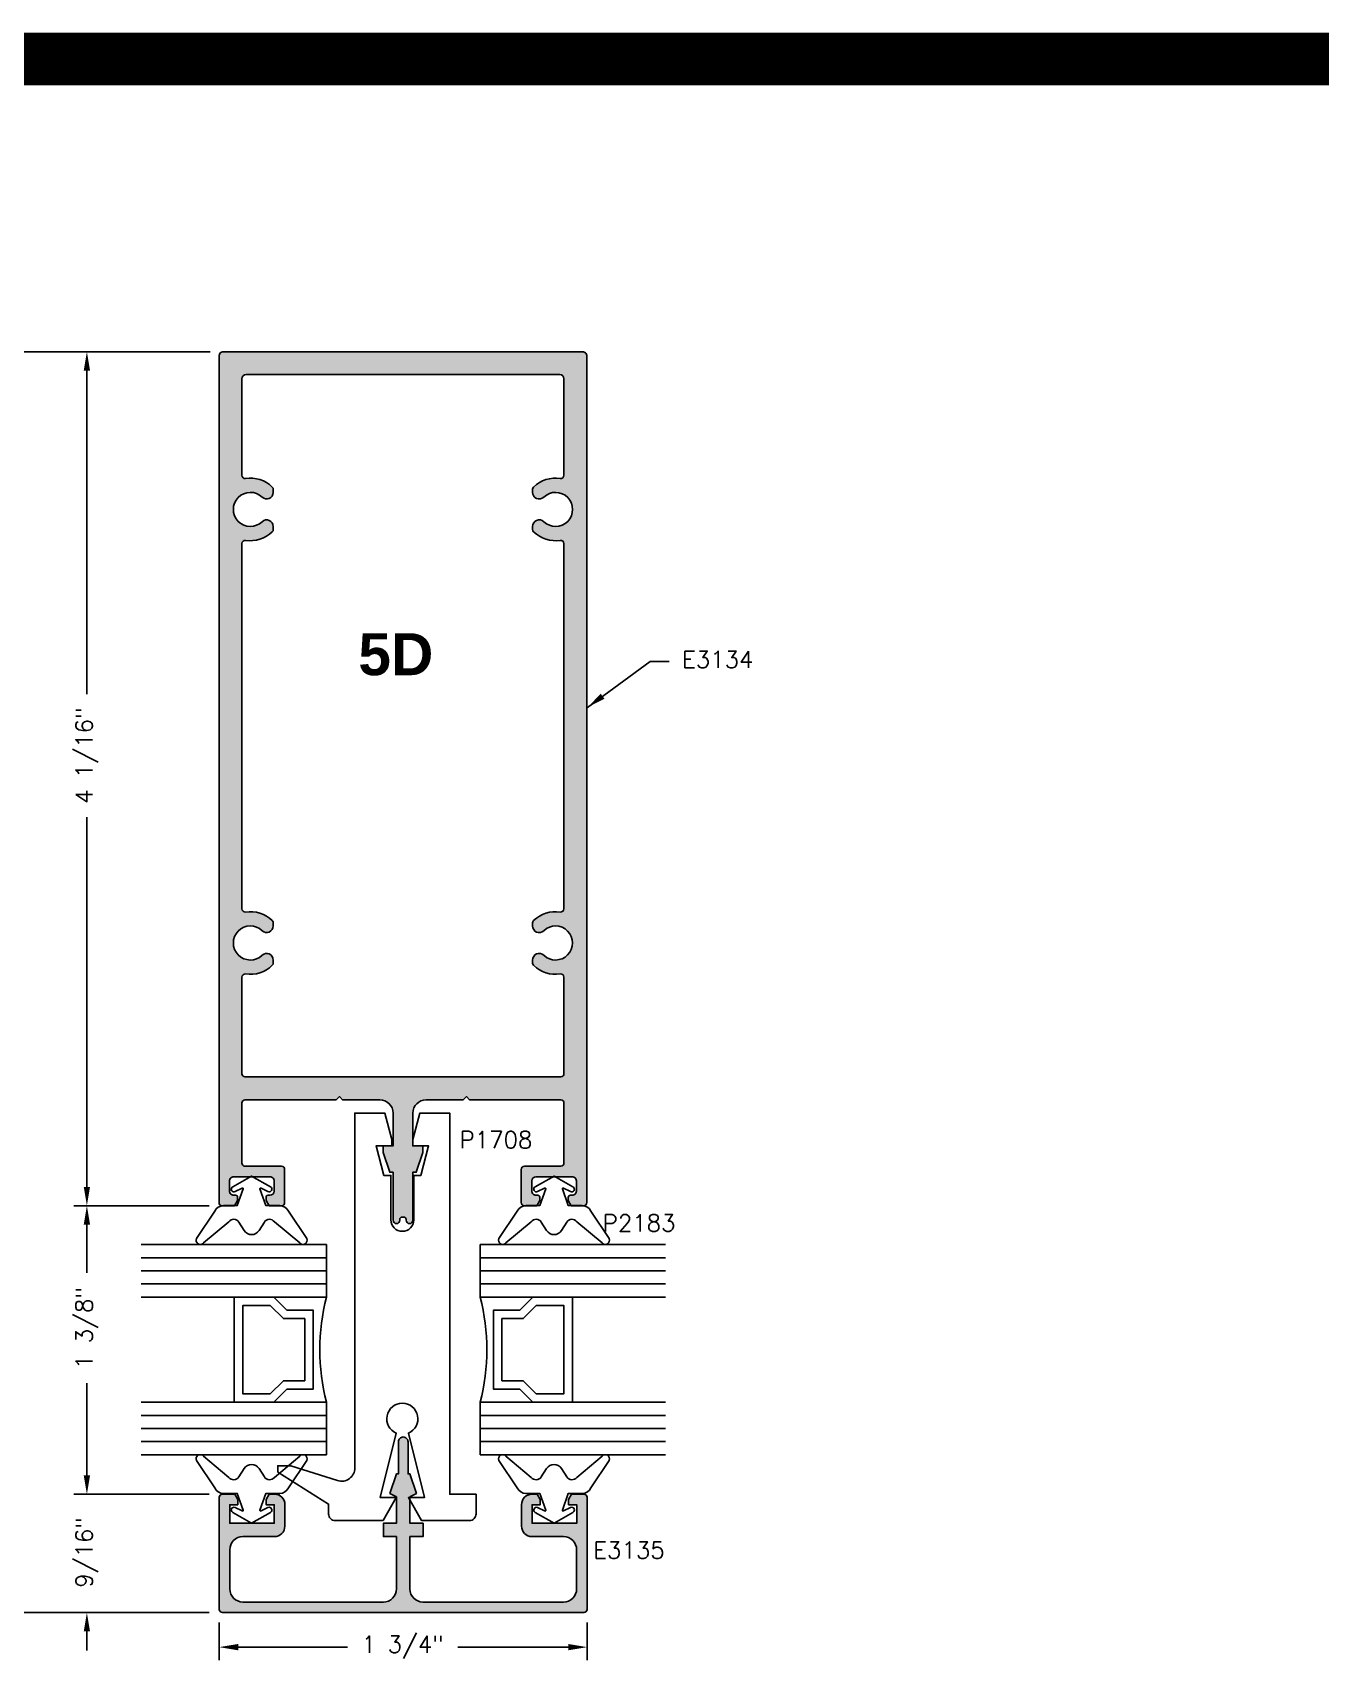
# Model space of a CAD drawing. Extents: x 0 to 139, y 0 to 39.
# Drawn here: x 90.22 to 96.35, y 19.28 to 27.08 of the extents above; entities that cross this region are included whole.
import ezdxf

# ---------------------------------------------------------------- set-up
doc = ezdxf.new("R2010")
doc.units = 0
doc.header["$MEASUREMENT"] = 0
doc.layers.get('DEFPOINTS').update_dxf_attribs({"linetype": 'CONTINUOUS'})
for name, color, linetype in [('R-ANNO-DIMS', 3, 'CONTINUOUS'), ('R-ANNO-TEXT', 6, 'CONTINUOUS'), ('R-DET1', 4, 'CONTINUOUS'), ('R-DET2', 2, 'CONTINUOUS'), ('R-DET3', 5, 'CONTINUOUS'), ('R-OTLN', 1, 'CONTINUOUS'), ('R-PAT1', 5, 'CONTINUOUS'), ('TITLE', 7, 'CONTINUOUS')]:
    doc.layers.add(name, color=color, linetype=linetype)
doc.styles.get("Standard").update_dxf_attribs({"font": 'simplex'})
doc.dimstyles.new('1X', dxfattribs={"dimtxt": 0.08, "dimasz": 0.09, "dimexe": 0.0625, "dimexo": 0.0625, "dimgap": 0.0625, "dimtad": 0, "dimdec": 5, "dimzin": 4, "dimtxsty": 'STANDARD', "dimcen": 0, "dimazin": 3, "dimtfac": 1, "dimtdec": 5, "dimtofl": 0, "dimtmove": 0, "dimatfit": 3, "dimtolj": 1, "dimtzin": 0})

# ---------------------------------------------------------------- blocks, each defined once
blk = doc.blocks.new('*D61')
at = {"layer": 'DEFPOINTS', "color": 0}
for p in [(91.1070801015491, 19.58336825608834), (92.85708010154909, 19.58336825608828), (92.85708010154909, 19.40376757014419)]:
    blk.add_point(p, dxfattribs=at)
at = {"layer": 'R-ANNO-DIMS', "color": 0}
for p, q in [((91.1070801015491, 19.52086825608834), (91.1070801015491, 19.34126757014419)), ((92.85708010154909, 19.52086825608828), (92.85708010154909, 19.34126757014419)), ((91.1970801015491, 19.40376757014419), (91.71754476779279, 19.40376757014419)), ((92.76708010154908, 19.40376757014419), (92.2425447677928, 19.40376757014419))]:
    blk.add_line(p, q, dxfattribs=at)
for points in [[(91.1970801015491, 19.41876757014419), (91.1970801015491, 19.38876757014419), (91.1070801015491, 19.40376757014419)], [(92.76708010154908, 19.41876757014419), (92.76708010154908, 19.38876757014419), (92.85708010154909, 19.40376757014419)]]:
    blk.add_solid(points, dxfattribs=at)
at = {"layer": 'R-ANNO-DIMS', "color": 0, "insert": (91.98004476779279, 19.40376757014419), "char_height": 0.08, "attachment_point": 5}
blk.add_mtext('\\A1;1 3/4"', dxfattribs=at)
blk = doc.blocks.new('*D65')
at = {"layer": 'DEFPOINTS', "color": 0}
for p in [(91.12590802085934, 25.56582290158072), (90.47708322430687, 21.50332038523872), (91.12091419200777, 21.50332038523872)]:
    blk.add_point(p, dxfattribs=at)
at = {"layer": 'R-ANNO-DIMS', "color": 0}
for p, q in [((91.06340802085934, 25.56582290158072), (90.41458322430687, 25.56582290158072)), ((90.47708322430687, 25.47582290158072), (90.47708322430687, 23.93731783047362)), ((90.47708322430687, 21.59332038523872), (90.47708322430687, 23.35136544952124)), ((91.05841419200777, 21.50332038523872), (90.41458322430687, 21.50332038523872))]:
    blk.add_line(p, q, dxfattribs=at)
for points in [[(90.46208322430687, 25.47582290158072), (90.49208322430687, 25.47582290158072), (90.47708322430687, 25.56582290158072)], [(90.46208322430687, 21.59332038523872), (90.49208322430687, 21.59332038523872), (90.47708322430687, 21.50332038523872)]]:
    blk.add_solid(points, dxfattribs=at)
at = {"layer": 'R-ANNO-DIMS', "color": 0, "insert": (90.47708322430687, 23.64434163999744), "char_height": 0.08, "attachment_point": 5, "rotation": 90}
blk.add_mtext('\\A1;4 1/16"', dxfattribs=at)
blk = doc.blocks.new('*D66')
at = {"layer": 'DEFPOINTS', "color": 0}
for p in [(91.12091419200776, 21.50332038523872), (90.47708322430685, 20.13136825609072), (91.12208010154909, 20.13136825609072)]:
    blk.add_point(p, dxfattribs=at)
at = {"layer": 'R-ANNO-DIMS', "color": 0}
for p, q in [((91.05841419200776, 21.50332038523872), (90.41458322430685, 21.50332038523872)), ((90.47708322430685, 21.41332038523872), (90.47708322430685, 21.18385170015015)), ((90.47708322430685, 20.22136825609072), (90.47708322430685, 20.65885170015016)), ((91.05958010154909, 20.13136825609072), (90.41458322430685, 20.13136825609072))]:
    blk.add_line(p, q, dxfattribs=at)
for points in [[(90.46208322430685, 21.41332038523872), (90.49208322430685, 21.41332038523872), (90.47708322430685, 21.50332038523872)], [(90.46208322430685, 20.22136825609072), (90.49208322430685, 20.22136825609072), (90.47708322430685, 20.13136825609072)]]:
    blk.add_solid(points, dxfattribs=at)
at = {"layer": 'R-ANNO-DIMS', "color": 0, "insert": (90.47708322430685, 20.92135170015017), "char_height": 0.08, "attachment_point": 5, "rotation": 90}
blk.add_mtext('\\A1;1 3/8"', dxfattribs=at)
blk = doc.blocks.new('*D67')
at = {"layer": 'DEFPOINTS', "color": 0}
for p in [(91.12208010154909, 20.13136825609072), (90.47708322430685, 19.56836825609071), (91.12208010154902, 19.56836825609071)]:
    blk.add_point(p, dxfattribs=at)
at = {"layer": 'R-ANNO-DIMS', "color": 0}
for p, q in [((90.47708322430685, 20.22136825609072), (90.47708322430685, 20.31136825609072)), ((91.05958010154909, 20.13136825609072), (90.41458322430685, 20.13136825609072)), ((91.05958010154902, 19.56836825609071), (90.41458322430685, 19.56836825609071)), ((90.47708322430685, 19.47836825609071), (90.47708322430685, 19.38836825609071))]:
    blk.add_line(p, q, dxfattribs=at)
for points in [[(90.46208322430685, 20.22136825609072), (90.49208322430685, 20.22136825609072), (90.47708322430685, 20.13136825609072)], [(90.46208322430685, 19.47836825609071), (90.49208322430685, 19.47836825609071), (90.47708322430685, 19.56836825609071)]]:
    blk.add_solid(points, dxfattribs=at)
at = {"layer": 'R-ANNO-DIMS', "color": 0, "insert": (90.47708322430685, 19.85389635340263), "char_height": 0.08, "attachment_point": 5, "rotation": 90}
blk.add_mtext('\\A1;9/16"', dxfattribs=at)
blk = doc.blocks.new('*D60')
at = {"layer": 'DEFPOINTS', "color": 0}
for p in [(90.47708322430685, 25.56582290158072), (90.08248939795602, 19.56836825609071), (90.47708322430685, 19.56836825609071)]:
    blk.add_point(p, dxfattribs=at)
at = {"layer": 'R-ANNO-DIMS', "color": 0}
for p, q in [((90.41458322430685, 25.56582290158072), (90.01998939795602, 25.56582290158072)), ((90.08248939795602, 25.47582290158072), (90.08248939795602, 22.98839678358308)), ((90.08248939795602, 19.65836825609071), (90.08248939795602, 22.75673011691641)), ((90.41458322430685, 19.56836825609071), (90.01998939795602, 19.56836825609071))]:
    blk.add_line(p, q, dxfattribs=at)
for points in [[(90.06748939795602, 25.47582290158072), (90.09748939795602, 25.47582290158072), (90.08248939795602, 25.56582290158072)], [(90.06748939795602, 19.65836825609071), (90.09748939795602, 19.65836825609071), (90.08248939795602, 19.56836825609071)]]:
    blk.add_solid(points, dxfattribs=at)
at = {"layer": 'R-ANNO-DIMS', "color": 0, "insert": (90.08248939795602, 22.87256345024976), "char_height": 0.08, "attachment_point": 5, "rotation": 90}
blk.add_mtext('\\A1;6"', dxfattribs=at)

msp = doc.modelspace()

# ---------------------------------------------------------------- hatches: boundary and pattern name
at = {"layer": 'R-PAT1'}
h = msp.add_hatch(dxfattribs=at)
h.set_pattern_fill('DOTS', color=256, scale=0.3, style=0)
h.set_pattern_definition([(0, (86.07644362898971, 15.22363914810457), (0.009375, 0.01875), [0, -0.01875])])
edge = h.paths.add_edge_path()
edge.add_line((91.93391355200777, 21.94433037111655), (91.93391355200777, 21.78782870158072))
edge.add_line((91.93391355200777, 21.78782870158072), (91.88691395200776, 21.78782870158072))
edge.add_line((91.88691395200776, 21.78782870158072), (91.88691395200776, 21.75682860158072))
edge.add_line((91.88691395200776, 21.75682860158072), (91.91791415200775, 21.66282870158072))
edge.add_line((91.91791415200777, 21.66282870158072), (91.93391395200777, 21.66282870158072))
edge.add_line((91.93391395200776, 21.66282870158072), (91.93391395200776, 21.43432922158073))
edge.add_arc((91.94991514700902, 21.43433041661895), 0.01600119504588682, 180.0042790958117, 269.9982275396931)
edge.add_arc((91.94991465200776, 21.43432922158073), 0.01600000000000534, 270.0000000000223, 359.9999641901348)
edge.add_line((91.96591465200775, 21.43432921158072), (91.96591458534705, 21.43932860824321))
edge.add_arc((91.97591458534616, 21.43932874158072), 0.009999999999999665, 90.00000000000512, 180.000763967657, ccw=False)
edge.add_line((91.97591458534616, 21.44932874158072), (91.98591415200777, 21.44932874158072))
edge.add_arc((91.98591415200777, 21.43932874158072), 0.009999999999999787, 0, 90, ccw=False)
edge.add_line((91.99591415200776, 21.43932874158072), (91.99591415200776, 21.43432922158073))
edge.add_arc((92.01191388129767, 21.43432905087138), 0.01599972929081992, 179.9993886818628, 270.0002532161493)
edge.add_arc((92.01191412271697, 21.43432915087084), 0.01599982929102891, 269.9993886861289, 360.0003248343104)
edge.add_line((92.02791395200775, 21.43432924158072), (92.02791375200776, 21.66282870158072))
edge.add_line((92.02791375200776, 21.66282870158072), (92.04391455200776, 21.66282870158072))
edge.add_line((92.04391455200776, 21.66282870158072), (92.07491465200776, 21.75682860158072))
edge.add_line((92.07491465200776, 21.75682860158072), (92.07491465200776, 21.78782870158072))
edge.add_line((92.07491465200776, 21.78782870158072), (92.02791415200777, 21.78782870158072))
edge.add_line((92.02791415200777, 21.78782870158072), (92.02791415200777, 21.94433020158072))
edge.add_arc((92.09091415200776, 21.94433020158072), 0.0630000000000015, 90.0000000000008, 180.0000000000008, ccw=False)
edge.add_line((92.09091415200776, 22.00733020158072), (92.26791385200775, 22.00733020158072))
edge.add_line((92.26791385200777, 22.00733020158072), (92.28291385200777, 22.02232960158072))
edge.add_line((92.28291385200777, 22.02232960158072), (92.29791385200777, 22.00732830158073))
edge.add_line((92.29791385200777, 22.00732830158072), (92.73191285200777, 22.00733460158072))
edge.add_arc((92.73191285200777, 21.99233460158072), 0.01500000000000057, 0, 90, ccw=False)
edge.add_line((92.74691285200777, 21.99233460158072), (92.74691385200776, 21.70632160158073))
edge.add_arc((92.7319121448081, 21.70632370891172), 0.01500170734766638, 270.0027009962664, 359.9919515046121, ccw=False)
edge.add_line((92.73191285200777, 21.69132200158072), (92.55892585200776, 21.69132070158072))
edge.add_arc((92.55892482779315, 21.6763217258243), 0.01499897579138686, 89.99608752120581, 180.0016206017767)
edge.add_line((92.54392585200776, 21.67632130158072), (92.54392585200776, 21.51832038158072))
edge.add_arc((92.55892585200775, 21.51832038158066), 0.01499999999997925, 179.99999999981, 270.0000000000814)
edge.add_line((92.55892585200776, 21.50332038158069), (92.61799185200776, 21.50332099423173))
edge.add_line((92.61799185200776, 21.50332099423172), (92.63242685200775, 21.52832443158072))
edge.add_line((92.63242685200775, 21.52832443158072), (92.63242685200775, 21.54332305194707))
edge.add_arc((92.62242685200776, 21.54332305194707), 0.009999999999998899, 0, 90.00566990258278)
edge.add_line((92.62242586242309, 21.5533230518981), (92.61392783117714, 21.55332221094595))
edge.add_arc((92.61392585200777, 21.57332221084802), 0.02000000000000036, 180, 270.0056699025803, ccw=False)
edge.add_line((92.59392585200776, 21.57332221084802), (92.59392585200776, 21.6213197808252))
edge.add_arc((92.61392585200777, 21.6213197808252), 0.02000000000000046, 90.00051349990957, 180, ccw=False)
edge.add_line((92.61392567276248, 21.6413197808244), (92.78592567276247, 21.64132132233384))
edge.add_arc((92.78592585200776, 21.62132132233464), 0.01999999999999988, 0, 90.00051349991207, ccw=False)
edge.add_line((92.80592585200776, 21.62132132233464), (92.80592585200776, 21.57332214158072))
edge.add_arc((92.78592585200776, 21.57332214158072), 0.01999999999999957, -90, 0, ccw=False)
edge.add_line((92.78592585200776, 21.55332214158072), (92.77742745197912, 21.55332214158072))
edge.add_arc((92.77742745197912, 21.54332214158072), 0.01000000000000068, 90, 179.9977079588704)
edge.add_line((92.76742745198712, 21.54332254161736), (92.76742685200776, 21.52832443158071))
edge.add_line((92.76742685200776, 21.52832443158072), (92.78185785200776, 21.50332290158072))
edge.add_line((92.78185785200776, 21.50332290158072), (92.84091385200776, 21.50332290158072))
edge.add_arc((92.8409148933174, 21.51832186025858), 0.0149989587140112, 269.9960222140222, 360.0018004429275)
edge.add_line((92.85591385202402, 21.51832233158072), (92.8559670791972, 25.54582263726206))
edge.add_arc((92.83596707919894, 25.54582290158072), 0.01999999999999914, 359.9992427828338, 450.0000000000025)
edge.add_line((92.83596707919894, 25.56582290158072), (91.12590802085933, 25.56582290158072))
edge.add_arc((91.12590802085934, 25.54582290158072), 0.01999999999999957, 89.99999999999746, 180.0000829546776)
edge.add_line((91.10590802085936, 25.54582287262407), (91.10591385200776, 21.51832038158071))
edge.add_line((91.10591385200776, 21.51832038158072), (91.10591419566576, 21.51832038158072))
edge.add_arc((91.12091419200776, 21.51832038158072), 0.01499999634200133, 179.9999999999966, 269.9999999999966)
edge.add_line((91.12091419200776, 21.50332038523872), (91.17997040200775, 21.50332290158072))
edge.add_line((91.17997040200775, 21.50332290158072), (91.19440426200775, 21.52832443158071))
edge.add_line((91.19440426200777, 21.52832443158072), (91.19440426200777, 21.54332354804666))
edge.add_arc((91.18440426200776, 21.54332354804666), 0.009999999999999787, 0, 90.00282767205928)
edge.add_line((91.1844037684859, 21.55332354803448), (91.17590558082064, 21.55332312863033))
edge.add_arc((91.17590459377688, 21.57332312860598), 0.02000000000000033, 180.0024872294908, 270.0028276720567, ccw=False)
edge.add_line((91.15590459379573, 21.5733222603991), (91.15590251025233, 21.62131873337385))
edge.add_arc((91.17590251023348, 21.62131960158072), 0.01999999999999967, 90.00000000000261, 180.0024872294908, ccw=False)
edge.add_line((91.17590251023348, 21.64131960158072), (91.34790155200777, 21.64131960158072))
edge.add_arc((91.34790155200777, 21.62131960158072), 0.01999999999999957, 0, 90, ccw=False)
edge.add_line((91.36790155200777, 21.62131960158072), (91.36790155200777, 21.57332023158072))
edge.add_arc((91.34790155200777, 21.57332023158072), 0.01999999999999957, -90, 0, ccw=False)
edge.add_line((91.34790155200777, 21.55332023158072), (91.33940405208298, 21.55332023158072))
edge.add_arc((91.33940405208297, 21.54332023158072), 0.009999999999999787, 90, 180.0022922162738)
edge.add_line((91.32940405209098, 21.54331983151351), (91.32940465200777, 21.52832443158072))
edge.add_line((91.32940465200777, 21.52832443158072), (91.34383855200777, 21.50332290158072))
edge.add_line((91.34383855200777, 21.50332290158072), (91.40290515200776, 21.50332099423171))
edge.add_arc((91.40290239294758, 21.51831995040933), 0.01499895643137147, 270.0105395668667, 360.0016470679959)
edge.add_line((91.41790134937277, 21.51832038158072), (91.41790175200777, 21.67632130158072))
edge.add_arc((91.40290106915594, 21.67632061871603), 0.01500068286735931, 0.00260823225415255, 89.99891963482828)
edge.add_line((91.40290135200776, 21.69132130158072), (91.22991435200775, 21.69132070158072))
edge.add_arc((91.22991332779314, 21.70631967733713), 0.01499897579138509, 179.9983793982165, 270.003912478801, ccw=False)
edge.add_line((91.21491435200777, 21.70632010158072), (91.21491405200743, 21.99233310158072))
edge.add_arc((91.22991405200776, 21.99233310158072), 0.01500000000033275, 89.99961802813891, 180.0000000000034, ccw=False)
edge.add_line((91.22991415200777, 22.00733310158072), (91.66391445200777, 22.00733020158072))
edge.add_line((91.66391445200776, 22.00733020158072), (91.67891475200776, 22.02232960158072))
edge.add_line((91.67891475200776, 22.02232960158072), (91.69391515200776, 22.00732830158073))
edge.add_line((91.69391515200776, 22.00732830158072), (91.87091281538513, 22.00733037111224))
edge.add_arc((91.87091355200776, 21.94433037111655), 0.06299999999999939, 0, 90.00066992647982, ccw=False)
edge = h.paths.add_edge_path(flags=16)
edge.add_arc((92.62915272231841, 22.67237266460511), 0.03125810019307088, 46.1825946153152, 180.0838040457718)
edge.add_line((92.59789465556157, 22.6723269447572), (92.59789465556157, 22.6578269447572))
edge.add_arc((92.61320898437003, 22.65797128864861), 0.01531500904383738, 180.5400204596608, 225.0794017480855)
edge.add_arc((92.70704054690668, 22.75360948439464), 0.1492959939953316, 225.4984148307823, 278.6889252797992)
edge.add_arc((92.7319879451009, 22.59131335752953), 0.01490696092184434, -0.33213442400369786, 99.23873191278477, ccw=False)
edge.add_line((92.74689465556158, 22.5912269447572), (92.74689465556158, 22.13132694475721))
edge.add_arc((92.73187207491641, 22.13134952540236), 0.01502259761578646, 270.0861220001037, 359.9138779998962, ccw=False)
edge.add_line((92.73189465556156, 22.1163269447572), (91.98089465556156, 22.1163269447572))
edge.add_line((91.98089465556157, 22.1163269447572), (91.22989465556157, 22.1163269447572))
edge.add_arc((91.22991723620673, 22.13134952540236), 0.01502259761579001, 180.0861220001173, 269.91387799988274, ccw=False)
edge.add_line((91.21489465556157, 22.13132694475721), (91.21489465556157, 22.59122694475721))
edge.add_arc((91.22992168873213, 22.59117271003755), 0.01502713104069545, 81.30019030569991, 179.7932122055203, ccw=False)
edge.add_arc((91.25483792036128, 22.75333355588801), 0.1490367576258755, 261.2611676510039, 314.5514922384151)
edge.add_arc((91.34963795632916, 22.65752649116335), 0.01425986484386376, 313.1732734435273, 361.20730434873)
edge.add_line((91.36389465556157, 22.6578269447572), (91.36389465556157, 22.6723269447572))
edge.add_arc((91.33263658880472, 22.67237266460511), 0.03125810019307029, 359.9161959542283, 493.8174053846848)
edge.add_arc((91.25488287583873, 22.75332694475721), 0.08098822027716843, 46.14475488033372, 313.8552451196663, ccw=False)
edge.add_arc((91.33263658880472, 22.83428122490929), 0.03125810019306893, 226.1825946153095, 360.0838040457783)
edge.add_line((91.36389465556157, 22.8343269447572), (91.36389465556157, 22.84882694475721))
edge.add_arc((91.34963795632918, 22.84912739835106), 0.01425986484385143, 358.7926956512582, 406.8267265564921)
edge.add_arc((91.25483792036128, 22.7533203336264), 0.1490367576258683, 45.44850776158201, 98.73883234899647)
edge.add_arc((91.22992168873215, 22.91548117947686), 0.01502713104069532, 180.2067877944932, 278.69980969429685, ccw=False)
edge.add_line((91.21489465556157, 22.9154269447572), (91.21489465556157, 24.6537269447572))
edge.add_arc((91.22980136602224, 24.65381335752953), 0.01490696092184481, 80.7612680872191, 180.3321344240002, ccw=False)
edge.add_arc((91.25483792036128, 24.81583355588802), 0.1490367576258788, 261.2611676510045, 314.5514922384144)
edge.add_arc((91.34858032675311, 24.72047128864861), 0.0153150090438302, 314.9205982519051, 359.4599795403522)
edge.add_line((91.36389465556157, 24.7203269447572), (91.36389465556157, 24.7348269447572))
edge.add_arc((91.33263658880472, 24.73487266460511), 0.03125810019307029, 359.9161959542283, 493.8174053846848)
edge.add_arc((91.25488287583873, 24.81582694475721), 0.08098822027716843, 46.14475488033372, 313.8552451196663, ccw=False)
edge.add_arc((91.33263658880472, 24.89678122490929), 0.03125810019306893, 226.1825946153095, 360.0838040457783)
edge.add_line((91.36389465556157, 24.8968269447572), (91.36389465556157, 24.91132694475721))
edge.add_arc((91.34858032675312, 24.9111826008658), 0.01531500904381779, 0.5400204596416216, 45.07940174811376)
edge.add_arc((91.25483792036128, 24.81582033362639), 0.1490367576258765, 45.44850776158369, 98.73883234899495)
edge.add_arc((91.22992168873215, 24.97798117947686), 0.01502713104069519, 180.2067877944932, 278.69980969429344, ccw=False)
edge.add_line((91.21489465556157, 24.9779269447572), (91.21489465556157, 25.4368269447572))
edge.add_arc((91.23489465556158, 25.4368269447572), 0.02000000000000046, 89.99999999999739, 180, ccw=False)
edge.add_line((91.23489465556158, 25.4568269447572), (92.72689465556158, 25.4568269447572))
edge.add_arc((92.72689465556157, 25.4368269447572), 0.01999999999999957, 0, 90, ccw=False)
edge.add_line((92.74689465556158, 25.4368269447572), (92.74689465556158, 24.9779627878051))
edge.add_arc((92.73189465556156, 24.9779627878051), 0.01499999999999968, -98.71586795527782, 0, ccw=False)
edge.add_arc((92.70703741506074, 24.8158203336264), 0.1490367576258778, 81.28413204472952, 134.5514922384197)
edge.add_arc((92.61329500866889, 24.9111826008658), 0.01531500904381765, 134.9205982518862, 179.4599795403584)
edge.add_line((92.59798067986044, 24.91132694475721), (92.59798067986044, 24.89682694475721))
edge.add_arc((92.62923874661729, 24.89678122490929), 0.03125810019306941, 179.9161959542217, 313.8174053846905)
edge.add_arc((92.70699245958328, 24.81582694475721), 0.08098822027716843, -133.85524511966628, 133.8552451196663, ccw=False)
edge.add_arc((92.62923874661729, 24.73487266460511), 0.03125810019307088, 46.1825946153152, 180.0838040457718)
edge.add_line((92.59798067986044, 24.7348269447572), (92.59798067986044, 24.7203269447572))
edge.add_arc((92.6132950086689, 24.72047128864861), 0.01531500904383024, 180.5400204596478, 225.0794017480949)
edge.add_arc((92.70703741506073, 24.81583355588802), 0.1490367576258778, 225.4485077615851, 278.7158679552746)
edge.add_arc((92.73189465556158, 24.65369110170931), 0.01499999999999773, 6.821210263296962e-12, 98.71586795527878, ccw=False)
edge.add_line((92.74689465556158, 24.65369110170931), (92.74689465556158, 22.9154269447572))
edge.add_arc((92.7319879451009, 22.91534053198487), 0.01490696092184303, -99.23873191278881, 0.3321344239934092, ccw=False)
edge.add_arc((92.70704054690668, 22.75304440511977), 0.149295993995328, 81.3110747202016, 134.5015851692204)
edge.add_arc((92.61320898437003, 22.84868260086579), 0.01531500904383208, 134.9205982519028, 179.4599795403323)
edge.add_line((92.59789465556157, 22.84882694475721), (92.59789465556157, 22.8341269447572))
edge.add_arc((92.62915266041746, 22.83428156336775), 0.03125838726622777, 180.2834128923616, 313.8170577223464)
edge.add_arc((92.7069064352844, 22.75332694475721), 0.08098822027716843, -133.85524511966628, 133.8552451196663, ccw=False)
h = msp.add_hatch(dxfattribs=at)
h.set_pattern_fill('DOTS', color=256, scale=0.3, style=0)
h.set_pattern_definition([(0, (86.07644362898971, 15.27195349395172), (0.009375, 0.01875), [0, -0.01875])])
edge = h.paths.add_edge_path()
edge.add_arc((91.21904800038179, 19.86740035725803), 0.06196790714734728, 89.97031912854507, 180.0296808714648)
edge.add_line((91.1570801015491, 19.86736825609071), (91.1570801015491, 19.68036825609072))
edge.add_arc((91.21921916404911, 19.68050731859071), 0.06213921810546796, 180.1282233866477, 269.8717766133392)
edge.add_line((91.2190801015491, 19.61836825609071), (91.8880801015491, 19.61836825609071))
edge.add_arc((91.88811220271641, 19.6803361549234), 0.0619679071473544, 269.9703191285319, 360.0296808714648)
edge.add_line((91.95008010154909, 19.68036825609072), (91.95008010154909, 19.92936825609071))
edge.add_line((91.95008010154909, 19.92936825609071), (91.88758010154909, 19.92936825609071))
edge.add_line((91.88758010154909, 19.92936825609071), (91.88758010154909, 19.99336825609071))
edge.add_line((91.88758010154909, 19.99336825609071), (91.95008010154909, 19.99336825609071))
edge.add_line((91.95008010154909, 19.99336825609071), (91.95008010154909, 20.11836825609071))
edge.add_line((91.95008010154909, 20.11836825609071), (91.9190801015491, 20.13536825609071))
edge.add_line((91.9190801015491, 20.13536825609071), (91.95008010154909, 20.22736825609071))
edge.add_line((91.95008010154909, 20.22736825609071), (91.95908010154909, 20.22736825609071))
edge.add_line((91.95908010154909, 20.22736825609071), (91.95908010154909, 20.38036825609071))
edge.add_arc((91.98195614321577, 20.38049221442405), 0.02287637751052295, 89.68953458264127, 180.3104654173586, ccw=False)
edge.add_arc((91.98220405988243, 20.38049221442405), 0.0228763775105123, -0.31046541736770905, 90.31046541735873, ccw=False)
edge.add_line((92.0050801015491, 20.38036825609071), (92.0050801015491, 20.22736825609071))
edge.add_line((92.0050801015491, 20.22736825609071), (92.0140801015491, 20.22736825609071))
edge.add_line((92.0140801015491, 20.22736825609071), (92.04508010154909, 20.13536825609071))
edge.add_line((92.04508010154909, 20.13536825609071), (92.0140801015491, 20.11836825609071))
edge.add_line((92.0140801015491, 20.11836825609071), (92.0140801015491, 19.99336825609071))
edge.add_line((92.0140801015491, 19.99336825609071), (92.0765801015491, 19.99336825609071))
edge.add_line((92.0765801015491, 19.99336825609071), (92.0765801015491, 19.92936825609071))
edge.add_line((92.0765801015491, 19.92936825609071), (92.0140801015491, 19.92936825609071))
edge.add_line((92.0140801015491, 19.92936825609071), (92.0140801015491, 19.68036825609072))
edge.add_arc((92.0762191640491, 19.68050731859071), 0.06213921810546796, 180.1282233866477, 269.8717766133392)
edge.add_line((92.0760801015491, 19.61836825609071), (92.74508010154909, 19.61836825609071))
edge.add_arc((92.74511220271641, 19.6803361549234), 0.06196790714735084, 269.9703191285319, 360.029680871468)
edge.add_line((92.80708010154909, 19.68036825609072), (92.80708010154909, 19.86736825609071))
edge.add_arc((92.74528203953359, 19.86757019407521), 0.06179839195174038, 359.8127748237393, 450.187225176264)
edge.add_line((92.74508010154909, 19.92936825609071), (92.5950801015491, 19.92936825609071))
edge.add_arc((92.59526990737434, 19.97955806191596), 0.05019016472405467, 180.2166778829134, 269.78332211709056, ccw=False)
edge.add_line((92.54508010154909, 19.97936825609072), (92.54508010154909, 20.08136825609071))
edge.add_arc((92.59509821749113, 20.08135014014868), 0.05001811922272267, 90.02075182071712, 179.9792481792789, ccw=False)
edge.add_line((92.5950801015491, 20.13136825609072), (92.62008010154909, 20.13136825609072))
edge.add_line((92.62008010154909, 20.13136825609072), (92.63408010154909, 20.10636825609071))
edge.add_line((92.63408010154909, 20.10636825609071), (92.63408010154909, 20.08136825609071))
edge.add_line((92.63408010154909, 20.08136825609071), (92.59558010154909, 20.08136825609071))
edge.add_line((92.59558010154909, 20.08136825609071), (92.59558010154909, 19.99336825609071))
edge.add_line((92.59558010154909, 19.99336825609071), (92.80758010154909, 19.99336825609071))
edge.add_line((92.80758010154909, 19.99336825609071), (92.80758010154909, 20.08136825609071))
edge.add_line((92.80758010154909, 20.08136825609071), (92.7690801015491, 20.08136825609071))
edge.add_line((92.7690801015491, 20.08136825609071), (92.7690801015491, 20.10636825609071))
edge.add_line((92.7690801015491, 20.10636825609071), (92.78308010154909, 20.13136825609072))
edge.add_line((92.78308010154909, 20.13136825609072), (92.84208010154909, 20.13136825609072))
edge.add_arc((92.84205752090394, 20.11634567544555), 0.0150225976157971, 0.08612200014442806, 89.91387799992339, ccw=False)
edge.add_line((92.8570801015491, 20.11636825609072), (92.8570801015491, 19.58336825609071))
edge.add_arc((92.84205752090394, 19.58339083673588), 0.01502259761579358, 270.0861220000766, 359.9138779998556, ccw=False)
edge.add_line((92.84208010154909, 19.56836825609071), (91.9820801015491, 19.56836825609071))
edge.add_line((91.9820801015491, 19.56836825609071), (91.12208010154909, 19.56836825609071))
edge.add_arc((91.12210268219425, 19.58339083673587), 0.01502259761578291, 180.0861220000903, 269.9138779998691, ccw=False)
edge.add_line((91.1070801015491, 19.58336825609071), (91.1070801015491, 20.11636825609072))
edge.add_arc((91.12210268219425, 20.11634567544557), 0.01502259761577934, 90.0861220001309, 179.9138779999233, ccw=False)
edge.add_line((91.12208010154909, 20.13136825609072), (91.1810801015491, 20.13136825609072))
edge.add_line((91.1810801015491, 20.13136825609072), (91.1950801015491, 20.10636825609071))
edge.add_line((91.1950801015491, 20.10636825609071), (91.1950801015491, 20.08136825609071))
edge.add_line((91.1950801015491, 20.08136825609071), (91.1565801015491, 20.08136825609071))
edge.add_line((91.1565801015491, 20.08136825609071), (91.1565801015491, 19.99336825609071))
edge.add_line((91.1565801015491, 19.99336825609071), (91.3685801015491, 19.99336825609071))
edge.add_line((91.3685801015491, 19.99336825609071), (91.3685801015491, 20.08136825609071))
edge.add_line((91.3685801015491, 20.08136825609071), (91.3300801015491, 20.08136825609071))
edge.add_line((91.3300801015491, 20.08136825609071), (91.3300801015491, 20.10636825609071))
edge.add_line((91.3300801015491, 20.10636825609071), (91.3440801015491, 20.13136825609072))
edge.add_line((91.3440801015491, 20.13136825609072), (91.36908010154909, 20.13136825609072))
edge.add_arc((91.36923202462602, 20.08152017916763), 0.04984830843219239, -0.17462106272841993, 90.1746210627366, ccw=False)
edge.add_line((91.4190801015491, 20.08136825609071), (91.4190801015491, 19.97936825609072))
edge.add_arc((91.36906198560706, 19.97938637203275), 0.05001811922272267, 270.0207518207171, 359.97924817927475, ccw=False)
edge.add_line((91.36908010154909, 19.92936825609071), (91.2190801015491, 19.92936825609071))

# ---------------------------------------------------------------- linework, layer by layer
at = {"layer": 'R-DET1'}
msp.add_lwpolyline([(91.2190801015491, 19.92936825609071, 0.4145170492627818), (91.1570801015491, 19.86736825609071), (91.1570801015491, 19.68036825609072, 0.4129032258064542), (91.2190801015491, 19.61836825609071), (91.8880801015491, 19.61836825609071, 0.4145170492627589), (91.95008010154909, 19.68036825609072), (91.95008010154909, 19.92936825609071), (91.88758010154909, 19.92936825609071), (91.88758010154909, 19.99336825609071), (91.95008010154909, 19.99336825609071), (91.95008010154909, 20.11836825609071), (91.9190801015491, 20.13536825609071), (91.95008010154909, 20.22736825609071), (91.95908010154909, 20.22736825609071), (91.95908010154909, 20.38036825609071, -0.4173913043479035), (91.9820801015491, 20.40336825609072, -0.417391304347783), (92.0050801015491, 20.38036825609071), (92.0050801015491, 20.22736825609071), (92.0140801015491, 20.22736825609071), (92.04508010154909, 20.13536825609071), (92.0140801015491, 20.11836825609071), (92.0140801015491, 19.99336825609071), (92.0765801015491, 19.99336825609071), (92.0765801015491, 19.92936825609071), (92.0140801015491, 19.92936825609071), (92.0140801015491, 19.68036825609072, 0.4129032258064458), (92.0760801015491, 19.61836825609071), (92.74508010154909, 19.61836825609071, 0.4145170492627758), (92.80708010154909, 19.68036825609072), (92.80708010154909, 19.86736825609071, 0.4161290322580735), (92.74508010154909, 19.92936825609071), (92.5950801015491, 19.92936825609071, -0.4120000000000074), (92.54508010154909, 19.97936825609072), (92.54508010154909, 20.08136825609071, -0.4140014137019815), (92.5950801015491, 20.13136825609072), (92.62008010154909, 20.13136825609072), (92.63408010154909, 20.10636825609071), (92.63408010154909, 20.08136825609071), (92.59558010154909, 20.08136825609071), (92.59558010154909, 19.99336825609071), (92.80758010154909, 19.99336825609071), (92.80758010154909, 20.08136825609071), (92.7690801015491, 20.08136825609071), (92.7690801015491, 20.10636825609071), (92.78308010154909, 20.13136825609072), (92.84208010154909, 20.13136825609072, -0.4133333333333261), (92.8570801015491, 20.11636825609072), (92.8570801015491, 19.58336825609071, -0.4133333333333781), (92.84208010154909, 19.56836825609071), (91.9820801015491, 19.56836825609071), (91.12208010154909, 19.56836825609071, -0.4133333333333608), (91.1070801015491, 19.58336825609071), (91.1070801015491, 20.11636825609072, -0.4133333333334039), (91.12208010154909, 20.13136825609072), (91.1810801015491, 20.13136825609072), (91.1950801015491, 20.10636825609071), (91.1950801015491, 20.08136825609071), (91.1565801015491, 20.08136825609071), (91.1565801015491, 19.99336825609071), (91.3685801015491, 19.99336825609071), (91.3685801015491, 20.08136825609071), (91.3300801015491, 20.08136825609071), (91.3300801015491, 20.10636825609071), (91.3440801015491, 20.13136825609072), (91.36908010154909, 20.13136825609072, -0.4160000000000056), (91.4190801015491, 20.08136825609071), (91.4190801015491, 19.97936825609072, -0.4140014137019685), (91.36908010154909, 19.92936825609071), (91.2190801015491, 19.92936825609071)], format="xyb", close=True, dxfattribs=at)
at = {"layer": 'R-DET2'}
for points in [[(91.22530155747837, 21.38554338688616), (91.20001677453659, 21.42544900243499, 0.5243426933461728), (91.15261785071053, 21.4273537102163), (91.03197558530033, 21.32717965626571, -0.8969301051134209), (90.99866600200629, 21.34698974000816), (91.08562295518271, 21.47746675185527, -0.2937431915424134), (91.12656442442477, 21.50379066831771), (91.19281052207441, 21.50379066831771), (91.22128207971743, 21.58309286536614, 0.8013518808126918), (91.21579228928978, 21.58656812249411), (91.18282702629911, 21.57075254978152, -0.9670674050987308), (91.17075877336596, 21.59388774867698), (91.26079526215149, 21.64475882856211), (91.35083175093702, 21.59388774867698, -0.9670674050987308), (91.33876349800387, 21.57075254978152), (91.3057982350132, 21.58656812249411, 0.8013518808126918), (91.30030844458555, 21.58309286536614), (91.32878000222857, 21.50379066831771), (91.39502609987822, 21.50379066831771, -0.2937431915424192), (91.43596756912028, 21.47746675185527), (91.5229245222967, 21.34698974000814, -0.8969301051134209), (91.48961493900266, 21.32717965626569), (91.36897267359247, 21.4273537102163, 0.5243426933461728), (91.3215737497664, 21.42544900243499), (91.2962889668246, 21.38554338688616, -0.5502212829186363)], [(92.66430155747837, 21.38554338688616), (92.63901677453659, 21.42544900243499, 0.5243426933461728), (92.59161785071052, 21.4273537102163), (92.47097558530032, 21.32717965626571, -0.8969301051134209), (92.43766600200628, 21.34698974000816), (92.5246229551827, 21.47746675185527, -0.2937431915424134), (92.56556442442476, 21.50379066831771), (92.6318105220744, 21.50379066831771), (92.66028207971742, 21.58309286536614, 0.8013518808126918), (92.65479228928977, 21.58656812249411), (92.6218270262991, 21.57075254978152, -0.9670674050987308), (92.60975877336595, 21.59388774867698), (92.69979526215148, 21.64475882856211), (92.78983175093701, 21.59388774867698, -0.9670674050987308), (92.77776349800386, 21.57075254978152), (92.74479823501319, 21.58656812249411, 0.8013518808126918), (92.73930844458555, 21.58309286536614), (92.76778000222856, 21.50379066831771), (92.83402609987822, 21.50379066831771, -0.2937431915424192), (92.87496756912027, 21.47746675185527), (92.9619245222967, 21.34698974000814, -0.8969301051134209), (92.92861493900266, 21.32717965626569), (92.80797267359246, 21.4273537102163, 0.5243426933461728), (92.7605737497664, 21.42544900243499), (92.7352889668246, 21.38554338688616, -0.5502212829186363)], [(91.22530155747837, 20.25327174625784), (91.20001677453659, 20.21336613070902, -0.5243426933461728), (91.15261785071053, 20.21146142292771), (91.03197558530033, 20.31163547687829, 0.8969301051134209), (90.99866600200629, 20.29182539313584), (91.08562295518271, 20.16134838128873, 0.2937431915424134), (91.12656442442477, 20.13502446482629), (91.19281052207441, 20.13502446482629), (91.22128207971743, 20.05572226777787, -0.8013518808126918), (91.21579228928978, 20.0522470106499), (91.18282702629911, 20.06806258336248, 0.9670674050987308), (91.17075877336596, 20.04492738446702), (91.26079526215149, 19.9940563045819), (91.35083175093702, 20.04492738446702, 0.9670674050987308), (91.33876349800387, 20.06806258336248), (91.3057982350132, 20.0522470106499, -0.8013518808126918), (91.30030844458555, 20.05572226777787), (91.32878000222857, 20.13502446482629), (91.39502609987822, 20.13502446482629, 0.2937431915424192), (91.43596756912028, 20.16134838128873), (91.5229245222967, 20.29182539313587, 0.8969301051134209), (91.48961493900266, 20.31163547687832), (91.36897267359247, 20.21146142292771, -0.5243426933461728), (91.3215737497664, 20.21336613070902), (91.2962889668246, 20.25327174625784, 0.5502212829186363)], [(92.66430155747837, 20.25327174625784), (92.63901677453659, 20.21336613070902, -0.5243426933461728), (92.59161785071052, 20.21146142292771), (92.47097558530032, 20.31163547687829, 0.8969301051134209), (92.43766600200628, 20.29182539313584), (92.5246229551827, 20.16134838128873, 0.2937431915424134), (92.56556442442476, 20.13502446482629), (92.6318105220744, 20.13502446482629), (92.66028207971742, 20.05572226777787, -0.8013518808126918), (92.65479228928977, 20.0522470106499), (92.6218270262991, 20.06806258336248, 0.9670674050987308), (92.60975877336595, 20.04492738446702), (92.69979526215148, 19.9940563045819), (92.78983175093701, 20.04492738446702, 0.9670674050987308), (92.77776349800386, 20.06806258336248), (92.74479823501319, 20.0522470106499, -0.8013518808126918), (92.73930844458555, 20.05572226777787), (92.76778000222856, 20.13502446482629), (92.83402609987822, 20.13502446482629, 0.2937431915424192), (92.87496756912027, 20.16134838128873), (92.9619245222967, 20.29182539313587, 0.8969301051134209), (92.92861493900266, 20.31163547687832), (92.80797267359246, 20.21146142292771, -0.5243426933461728), (92.7605737497664, 20.21336613070902), (92.7352889668246, 20.25327174625784, 0.5502212829186363)]]:
    msp.add_lwpolyline(points, format="xyb", close=True, dxfattribs=at)
at = {"layer": 'R-DET2', "color": 2}
for points in [[(90.73578227899424, 21.31870529831374), (91.61641801083073, 21.31870529831368), (91.61641801083073, 21.06870529831368)], [(93.2296049789852, 21.31870529831374), (92.3489692471487, 21.31870529831368), (92.3489692471487, 21.06870529831368)], [(90.73578227899424, 21.25620529831374), (91.61641801083073, 21.25620529831368)], [(93.2296049789852, 21.25620529831374), (92.3489692471487, 21.25620529831368)], [(90.73578227899424, 21.19370529831374), (91.61641801083073, 21.19370529831368)], [(93.2296049789852, 21.19370529831374), (92.3489692471487, 21.19370529831368)], [(90.73578227899424, 21.13120529831374), (91.61641801083073, 21.13120529831368)], [(91.17841801083073, 21.06870529831368), (91.17841801083073, 20.56870529831368)], [(91.36641801083073, 20.56870529831368), (91.42841801083073, 20.63070529831369), (91.55341801083073, 20.63070529831369), (91.55341801083073, 21.00670529831367), (91.42841801083073, 21.00670529831367), (91.36641801083073, 21.06870529831368)], [(93.2296049789852, 21.13120529831374), (92.3489692471487, 21.13120529831368)], [(92.5989692471487, 20.56870529831368), (92.5369692471487, 20.63070529831369), (92.4119692471487, 20.63070529831369), (92.4119692471487, 21.00670529831367), (92.5369692471487, 21.00670529831367), (92.5989692471487, 21.06870529831368)], [(92.7869692471487, 21.06870529831368), (92.7869692471487, 20.56870529831368)], [(90.73578227899424, 20.31870529831374), (91.61641801083073, 20.31870529831368), (91.61641801083073, 20.56870529831368), (90.73578227899424, 20.56870529831374)], [(93.2296049789852, 20.31870529831374), (92.3489692471487, 20.31870529831368), (92.3489692471487, 20.56870529831368), (93.2296049789852, 20.56870529831374)], [(90.73578227899424, 20.50620529831374), (91.61641801083073, 20.50620529831368)], [(90.73578227899424, 20.44370529831374), (91.61641801083073, 20.44370529831368)], [(93.2296049789852, 20.50620529831374), (92.3489692471487, 20.50620529831368)], [(93.2296049789852, 20.44370529831374), (92.3489692471487, 20.44370529831368)], [(90.73578227899424, 20.38120529831374), (91.61641801083073, 20.38120529831368)], [(93.2296049789852, 20.38120529831374), (92.3489692471487, 20.38120529831368)]]:
    msp.add_lwpolyline(points, dxfattribs=at)
for points in [[(90.73578227899424, 21.06870529831374), (91.61641801083078, 21.06870529831368, 0.1233101835078811), (91.61641801083078, 20.56870529831369)], [(93.2296049789852, 21.06870529831374), (92.34896924714864, 21.06870529831368, -0.1233101835078811), (92.34896924714864, 20.56870529831369)]]:
    msp.add_lwpolyline(points, format="xyb", dxfattribs=at)
for points in [[(91.34984946833582, 20.6087052983137), (91.41184946833583, 20.67070529831368), (91.51341801083073, 20.67070529831368), (91.51341801083073, 20.96670529831368), (91.41184946833583, 20.96670529831368), (91.34984946833582, 21.02870529831369), (91.21841801083072, 21.02870529831369), (91.21841801083072, 20.6087052983137)], [(92.6155377896436, 20.6087052983137), (92.5535377896436, 20.67070529831368), (92.4519692471487, 20.67070529831368), (92.4519692471487, 20.96670529831368), (92.5535377896436, 20.96670529831368), (92.6155377896436, 21.02870529831369), (92.7469692471487, 21.02870529831369), (92.7469692471487, 20.6087052983137)]]:
    msp.add_lwpolyline(points, close=True, dxfattribs=at)
at = {"layer": 'R-DET3'}
msp.add_lwpolyline([(92.32891415197764, 20.03682870175582, -0.4142135623730949), (92.29791415198075, 20.00582870175892), (92.06984533134522, 20.00582870175892), (92.00691415200986, 20.11482870174802), (92.08291415200225, 20.11482870174802), (92.00691415200986, 20.42174786740986, 4.89933911405033), (91.94891415201565, 20.42174786740987), (91.87291415202324, 20.11482870174802), (91.94891415201565, 20.11482870174802), (91.88598297268027, 20.00582870175892), (91.65791415204474, 20.00582870175893, -0.4142135623731005), (91.62691415204785, 20.03682870175583), (91.62691415204785, 20.0845071758655), (91.38491415207204, 20.23682870173582), (91.38491415207206, 20.26682870173283), (91.44691415206586, 20.26682870173283), (91.66984808026317, 20.19604136852168, 0.5074167405912553), (91.75191415203535, 20.25608705867629), (91.75191415203537, 21.94382870156512), (91.89442050296722, 21.94382870156512), (91.92791415201776, 21.81882870157762), (91.92791415201776, 21.78782870158072), (91.85291415202526, 21.78782870158072), (91.89042703896187, 21.64782870159472), (91.92391415201816, 21.64782870159472), (91.92391415201816, 21.43582870161593, 0.9999999999999999), (92.03191415200736, 21.43582870161593), (92.03191415200736, 21.64782870159472), (92.06540126506366, 21.64782870159472), (92.10291415200027, 21.78782870158072), (92.02791415200777, 21.78782870158072), (92.02791415200777, 21.81882870157762), (92.06140780105831, 21.94382870156512), (92.20391415199016, 21.94382870156512), (92.20391415199015, 20.13082870174642), (92.32891415197766, 20.13082870174641)], format="xyb", close=True, dxfattribs=at)
at = {"layer": 'R-OTLN'}
for points in [[(91.93391355200777, 21.94433037111655), (91.93391355200777, 21.78782870158072), (91.88691395200776, 21.78782870158072), (91.88691395200776, 21.75682860158072), (91.91791415200777, 21.66282870158072), (91.93391395200776, 21.66282870158072), (91.93391395200776, 21.43432922158073, 0.414182627452916), (91.94991465200776, 21.41832922158072, 0.414213379314708), (91.96591465200775, 21.43432921158072), (91.96591458534705, 21.43932860824322, -0.4142174677437229), (91.97591458534616, 21.44932874158072), (91.98591415200777, 21.44932874158072, -0.414213562373095), (91.99591415200776, 21.43932874158072), (91.99591415200776, 21.43432922158073, 0.4142179818369284), (92.01191395200776, 21.41832932158071, 0.4142183479248364), (92.02791395200775, 21.43432924158072), (92.02791375200776, 21.66282870158072), (92.04391455200776, 21.66282870158072), (92.07491465200776, 21.75682860158072), (92.07491465200776, 21.78782870158072), (92.02791415200777, 21.78782870158072), (92.02791415200777, 21.94433020158072, -0.414213562373094), (92.09091415200776, 22.00733020158072), (92.26791385200777, 22.00733020158072), (92.28291385200777, 22.02232960158072), (92.29791385200777, 22.00732830158072), (92.73191285200777, 22.00733460158072, -0.414213562373095), (92.74691285200777, 21.99233460158072), (92.74691385200776, 21.70632160158073, -0.4141586125657422), (92.73191285200777, 21.69132200158072), (92.55892585200776, 21.69132070158072, 0.4142418474928491), (92.54392585200776, 21.67632130158072), (92.54392585200776, 21.51832038158072, 0.4142135623744694), (92.55892585200776, 21.50332038158069), (92.61799185200776, 21.50332099423172), (92.63242685200775, 21.52832443158072), (92.63242685200775, 21.54332305194707, 0.4142425469344186), (92.62242586242309, 21.5533230518981), (92.61392783117712, 21.55332221094595, -0.4142425469344183), (92.59392585200776, 21.57332221084802), (92.59392585200776, 21.6213197808252, -0.4142109373891351), (92.61392567276248, 21.6413197808244), (92.78592567276247, 21.64132132233384, -0.4142161873619271), (92.80592585200776, 21.62132132233464), (92.80592585200776, 21.57332214158072, -0.414213562373095), (92.78592585200776, 21.55332214158072), (92.77742745197912, 21.55332214158072, 0.4142018456196349), (92.76742745198712, 21.54332254161736), (92.76742685200776, 21.52832443158072), (92.78185785200776, 21.50332290158072), (92.84091385200776, 21.50332290158072, 0.4142431007047665), (92.85591385202402, 21.51832233158072), (92.8559670791972, 25.54582263726206, 0.4142174332354748), (92.83596707919894, 25.56582290158072), (91.12590802085934, 25.56582290158072, 0.4142139864334367), (91.10590802085936, 25.54582287262407), (91.10591385200776, 21.51832038158072), (91.10591419566576, 21.51832038158072, 0.414213562373095), (91.12091419200776, 21.50332038523872), (91.17997040200775, 21.50332290158072), (91.19440426200777, 21.52832443158072), (91.19440426200777, 21.54332354804666, 0.4142280173680462), (91.1844037684859, 21.55332354803448), (91.17590558082064, 21.55332312863034, -0.414215302699898), (91.15590459379573, 21.5733222603991), (91.15590251025233, 21.62131873337385, -0.4142262770255935), (91.17590251023348, 21.64131960158072), (91.34790155200777, 21.64131960158072, -0.4142135623730953), (91.36790155200777, 21.62131960158072), (91.36790155200777, 21.57332023158072, -0.4142135623730929), (91.34790155200777, 21.55332023158072), (91.33940405208297, 21.55332023158072, 0.4142252801189505), (91.32940405209098, 21.54331983151351), (91.32940465200777, 21.52832443158072), (91.34383855200777, 21.50332290158072), (91.40290515200776, 21.50332099423172, 0.4141681050849491), (91.41790134937277, 21.51832038158072), (91.41790175200777, 21.67632130158072, 0.414194706569405), (91.40290135200776, 21.69132130158072), (91.22991435200777, 21.69132070158072, -0.4142418474929185), (91.21491435200777, 21.70632010158072), (91.21491405200743, 21.99233310158072, -0.4142155149958984), (91.22991415200777, 22.00733310158072), (91.66391445200776, 22.00733020158072), (91.67891475200776, 22.02232960158072), (91.69391515200776, 22.00732830158072), (91.87091281538513, 22.00733037111224, -0.4142169870085955)], [(92.65079465556157, 22.6949269447572, 0.6612658407536397), (92.59789465556157, 22.6723269447572), (92.59789465556157, 22.6578269447572, 0.196823850109293), (92.60239465556157, 22.6471269447572), (92.60239465556157, 22.6471269447572, 0.2363462636715812), (92.72959465556157, 22.6060269447572, -0.4640300447453735), (92.74689465556158, 22.5912269447572), (92.74689465556158, 22.13132694475721, -0.413333333333456), (92.73189465556156, 22.1163269447572), (91.98089465556157, 22.1163269447572), (91.22989465556157, 22.1163269447572, -0.4133333333333176), (91.21489465556157, 22.13132694475721), (91.21489465556157, 22.5912269447572, -0.4583268007908004), (91.23219465556157, 22.6060269447572, 0.2368061604071154), (91.35939465556157, 22.6471269447572, 0.212711763129216), (91.36389465556157, 22.6578269447572), (91.36389465556157, 22.6723269447572, 0.6612658407536324), (91.31099465556157, 22.6949269447572, -2.347602739726028), (91.31099465556157, 22.8117269447572, 0.6612658407536846), (91.36389465556157, 22.8343269447572), (91.36389465556157, 22.84882694475721, 0.2127117631293557), (91.35939465556157, 22.85952694475721, 0.2368061604071311), (91.23219465556157, 22.90062694475721, -0.4583268007907059), (91.21489465556157, 22.9154269447572), (91.21489465556157, 24.6537269447572, -0.464030044745333), (91.23219465556157, 24.6685269447572, 0.2368061604071097), (91.35939465556157, 24.7096269447572, 0.1968238501093924), (91.36389465556157, 24.7203269447572), (91.36389465556157, 24.7348269447572, 0.6612658407536273), (91.31099465556157, 24.7574269447572, -2.347602739726028), (91.31099465556157, 24.8742269447572, 0.6612658407536897), (91.36389465556157, 24.8968269447572), (91.36389465556157, 24.91132694475721, 0.1968238501095058), (91.35939465556157, 24.92202694475721, 0.2368061604071173), (91.23219465556157, 24.96312694475721, -0.458326800790697), (91.21489465556157, 24.9779269447572), (91.21489465556157, 25.4368269447572, -0.4142135623730958), (91.23489465556158, 25.4568269447572), (92.72689465556157, 25.4568269447572, -0.414213562373095), (92.74689465556158, 25.4368269447572), (92.74689465556158, 24.9779627878051, -0.4595039301669455), (92.72962163692289, 24.96313600844248, 0.2367003428561245), (92.60248067986045, 24.92202694475721, 0.1968238501095058), (92.59798067986044, 24.91132694475721), (92.59798067986044, 24.8968269447572, 0.6612658407536895), (92.65088067986044, 24.8742269447572, -2.347602739726028), (92.65088067986044, 24.7574269447572, 0.6612658407536273), (92.59798067986044, 24.7348269447572), (92.59798067986044, 24.7203269447572, 0.1968238501093924), (92.60248067986045, 24.7096269447572, 0.2367003428561202), (92.72962163692289, 24.66851788107194, -0.4595039301669447), (92.74689465556158, 24.65369110170931), (92.74689465556158, 22.9154269447572, -0.4640300447453375), (92.72959465556157, 22.90062694475721, 0.2363462636715888), (92.60239465556157, 22.85952694475721, 0.196823850109319), (92.59789465556157, 22.84882694475721), (92.59789465556157, 22.8341269447572, 0.6589631787014673), (92.65079465556157, 22.8117269447572, -2.347602739726028)]]:
    msp.add_lwpolyline(points, format="xyb", close=True, dxfattribs=at)
at = {"layer": 'TITLE', "const_width": 0.25}
msp.add_lwpolyline([(0, 26.95806176767113), (138.6580004981786, 26.95806176767113)], dxfattribs=at)

# ---------------------------------------------------------------- texts
at = {"layer": 'R-ANNO-TEXT', "insert": (91.7684541533018, 24.22710723644678, 6.210692218000771), "char_height": 0.2, "width": 0.3973, "attachment_point": 1}
msp.add_mtext('{\\fArial|b1|i0|c0|p34;5D}', dxfattribs=at)
at = {"layer": 'R-ANNO-TEXT', "char_height": 0.08, "attachment_point": 1}
for s, insert in [('E3134', (93.30911515031006, 24.1417788600001)), ('\\A1;P1708', (92.25043006593039, 21.85741517799413)), ('\\A1;P2183', (92.93146433383403, 21.46129397215555)), ('\\A1;E3135', (92.88690729537004, 19.90543741163322))]:
    msp.add_mtext(s, dxfattribs=dict(at, insert=insert))

# ---------------------------------------------------------------- dimensions: what is measured, and where the dimension line sits
at = {"layer": 'R-ANNO-DIMS'}
for base, p1, p2, picture, middle in [((90.08248939795602, 19.56836825609071), (90.47708322430685, 25.56582290158072), (90.47708322430685, 19.56836825609071), '*D60', (90.08248939795602, 22.87256345024976)), ((90.47708322430687, 21.50332038523872), (91.12590802085934, 25.56582290158072), (91.12091419200777, 21.50332038523872), '*D65', (90.47708322430687, 23.64434163999744)), ((90.47708322430685, 20.13136825609072), (91.12091419200776, 21.50332038523872), (91.12208010154909, 20.13136825609072), '*D66', (90.47708322430685, 20.92135170015017)), ((90.47708322430685, 19.56836825609071), (91.12208010154909, 20.13136825609072), (91.12208010154902, 19.56836825609071), '*D67', (90.47708322430685, 19.85389635340263))]:
    dim = msp.add_linear_dim(base=base, p1=p1, p2=p2, angle=90, dimstyle='1X', override={"dimpost": '"'}, dxfattribs=at)
    dim.commit()
    dim.dimension.update_dxf_attribs({"geometry": picture, "text_midpoint": middle, "dimtype": 160})
dim = msp.add_linear_dim(base=(92.85708010154909, 19.40376757014419), p1=(91.1070801015491, 19.58336825608834), p2=(92.85708010154909, 19.58336825608828), dimstyle='1X', override={"dimpost": '"'}, dxfattribs=at)
dim.commit()
dim.dimension.update_dxf_attribs({"geometry": '*D61', "text_midpoint": (91.98004476779279, 19.40376757014419), "dimtype": 160})

# ---------------------------------------------------------------- leaders
at = {"layer": 'R-ANNO-TEXT'}
msp.add_leader([(92.85826209382458, 23.87384633903977), (93.15711515031005, 24.0917788600001), (93.24711515031005, 24.0917788600001)], dimstyle='1X', dxfattribs=at)

doc.saveas('drawing.dxf')
